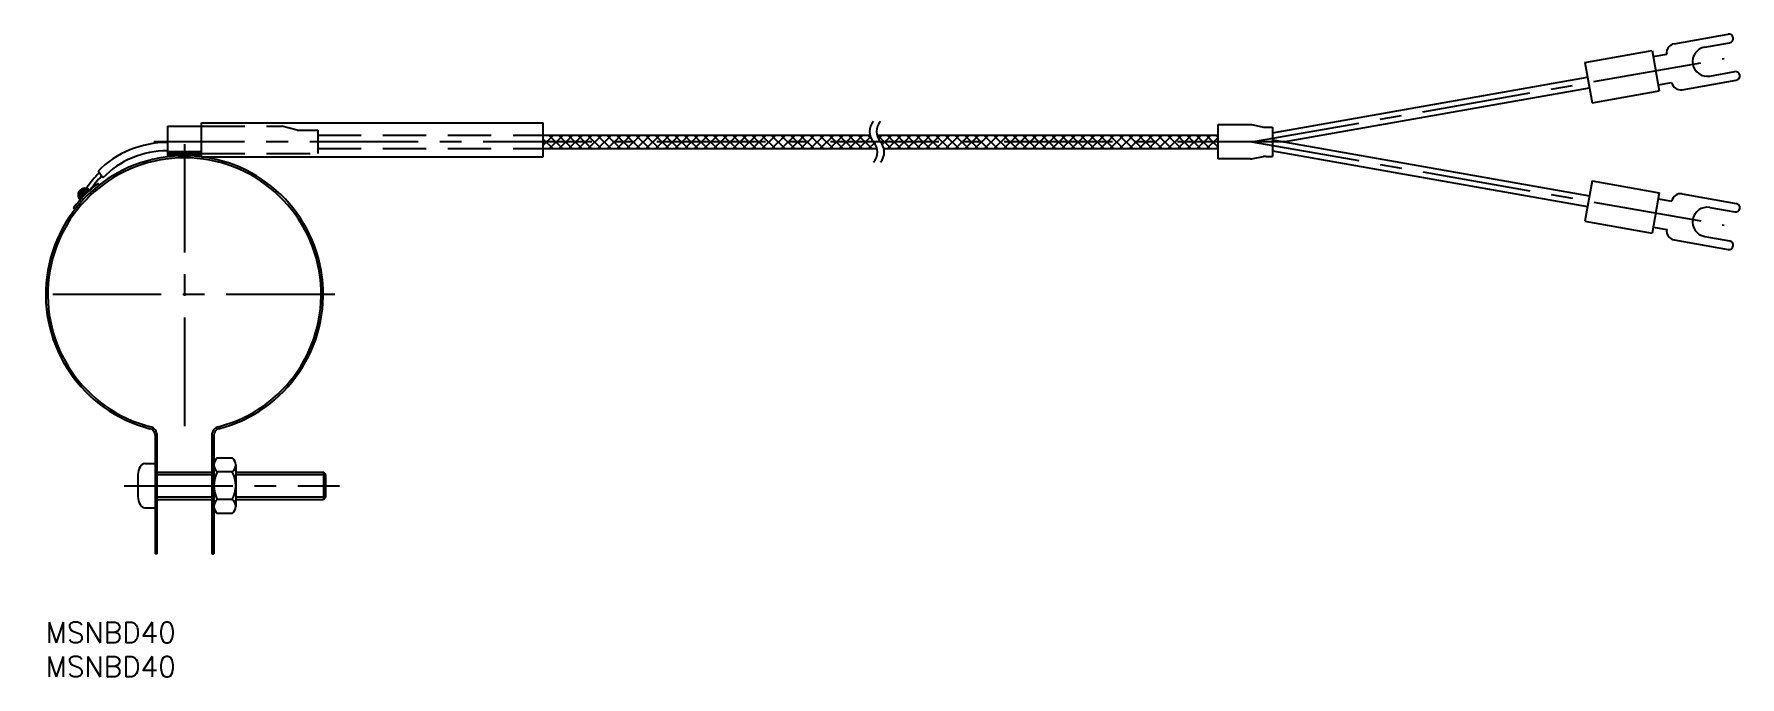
# Model space of a CAD drawing. Extents: x -2 to 248, y -8 to 86.
import ezdxf

# ---------------------------------------------------------------- set-up
doc = ezdxf.new("R2010")
doc.units = 0
doc.header["$LTSCALE"] = 0.5
doc.linetypes.add('CENTER', pattern=[50.8, 31.75, -6.35, 6.35, -6.35])
doc.linetypes.add('DASHED', pattern=[19.05, 12.7, -6.35])
for name, color, linetype in [('MSM_CENTER', 1, 'CENTER'), ('MSM_CONTINUOUS', 7, 'CONTINUOUS'), ('MSM_DASHED', 4, 'DASHED'), ('MSM_NARROW', 5, 'CONTINUOUS'), ('MSM_PART_NUMBER', 7, 'CONTINUOUS')]:
    doc.layers.add(name, color=color, linetype=linetype)
doc.styles.get("Standard").update_dxf_attribs({"font": 'txt.shx', "height": 3, "bigfont": 'bigfont.shx'})

# ---------------------------------------------------------------- blocks, each defined once
blk = doc.blocks.new('*U4')
at = {"layer": 'MSM_PART_NUMBER'}
blk.add_text('MSNBD40', height=3, dxfattribs=at).set_placement((0, -3))
blk = doc.blocks.new('*U5')
at = {"layer": 'MSM_PART_NUMBER'}
blk.add_text('MSNBD40', height=3, dxfattribs=at).set_placement((0, -8))

msp = doc.modelspace()

# ---------------------------------------------------------------- linework, layer by layer
at = {"layer": 'MSM_CENTER'}
for p, q in [((176.5, 70.35), (245.62, 82.54)), ((181.5, 70.35), (15.8, 70.35)), ((20.3, 70.01), (20.3, 26.01)), ((176.5, 70.35), (245.62, 58.16)), ((42.3, 48.01), (-1.7, 48.01)), ((11.5, 20), (43, 20))]:
    msp.add_line(p, q, dxfattribs=at)
at = {"layer": 'MSM_CONTINUOUS'}
for p, q in [((238.27, 84.72), (246.18, 86.12)), ((225.22, 81.99), (235.06, 83.73)), ((235.06, 83.73), (236.11, 77.82)), ((235.22, 82.84), (237.19, 83.19)), ((242.75, 84.22), (246.4, 84.86)), ((225.22, 81.99), (226.26, 76.08)), ((243.49, 79.98), (247.15, 80.63)), ((179.5, 71.69), (225.6, 79.82)), ((181.1, 70.35), (225.88, 78.25)), ((226.26, 76.08), (236.11, 77.82)), ((235.95, 78.7), (237.92, 79.05)), ((239.46, 77.98), (247.37, 79.37)), ((17.8, 72.65), (17.8, 68.15)), ((17.8, 72.65), (22.8, 72.65)), ((22.8, 68.15), (22.8, 73.15)), ((22.8, 73.15), (72.8, 73.15)), ((72.8, 68.15), (72.8, 73.15)), ((171.5, 72.85), (171.5, 67.85)), ((176.3, 72.85), (171.5, 72.85)), ((176.69, 72.82), (178.2, 72.52)), ((178.58, 72.48), (179.5, 72.48)), ((179.5, 72.48), (179.5, 68.22)), ((72.8, 71.35), (120.61, 71.35)), ((121.61, 71.35), (171.5, 71.35)), ((179.5, 70.64), (225.88, 62.46)), ((17.8, 68.95), (22.8, 68.95)), ((22.8, 68.15), (72.8, 68.15)), ((72.8, 69.35), (121.65, 69.35)), ((122.65, 69.35), (171.5, 69.35)), ((176.3, 67.85), (171.5, 67.85)), ((176.69, 67.89), (178.2, 68.18)), ((178.58, 68.22), (179.5, 68.22)), ((179.5, 69.01), (225.6, 60.88)), ((8.35, 65.08), (7.65, 66.07)), ((7.82, 64.02), (7.61, 64.23)), ((226.26, 64.62), (225.22, 58.72)), ((226.26, 64.62), (236.11, 62.89)), ((236.11, 62.89), (235.06, 56.98)), ((239.46, 62.73), (247.37, 61.33)), ((4.29, 60.48), (4.07, 60.7)), ((235.95, 62), (237.92, 61.65)), ((243.49, 60.72), (247.15, 60.08)), ((225.22, 58.72), (235.06, 56.98)), ((235.22, 57.87), (237.19, 57.52)), ((238.27, 55.98), (246.18, 54.59)), ((242.75, 56.49), (246.4, 55.84)), ((16, 27.38), (16, 10)), ((16.3, 10), (16.3, 27.38)), ((24.3, 27.38), (24.3, 10)), ((24.6, 27.38), (24.6, 10)), ((14.5, 23.25), (16, 23.25)), ((27.3, 24.05), (25.1, 24.05)), ((27.8, 23.04), (27.8, 16.96)), ((13.5, 21.63), (13.5, 18.38)), ((16.3, 22), (24.3, 22)), ((27.3, 22.02), (25.1, 22.02)), ((27.8, 22), (40.62, 22)), ((41, 21.62), (40.62, 22)), ((40.62, 22), (40.62, 18)), ((41, 18.38), (41, 21.62)), ((16.3, 18), (24.3, 18)), ((27.3, 17.97), (25.1, 17.97)), ((27.8, 18), (40.62, 18)), ((40.62, 18), (41, 18.38)), ((14.5, 16.75), (16, 16.75)), ((27.3, 15.95), (25.1, 15.95)), ((16.3, 10), (16, 10)), ((24.3, 10), (24.6, 10))]:
    msp.add_line(p, q, dxfattribs=at)
for centre, radius, start, end in [((246.29, 85.49), 0.638, 280, 100), ((238.5, 83.41), 1.33, 100, 189.785), ((243.12, 82.1), 2.15, 100, 280), ((247.26, 80), 0.638, 280, 100), ((239.23, 79.29), 1.33, 190.215, 280), ((176.3, 70.85), 2, 79.002, 90), ((178.58, 74.48), 2, 259.002, 270), ((17.8, 55.83), 14.42, 90, 134.7347), ((20.3, 48.01), 20.3, 284.4081, 255.5919), ((20.3, 48.01), 20, 284.4081, 255.5919), ((17.8, 55.83), 13.22, 90, 135.628), ((176.3, 69.85), 2, 270, 280.998), ((178.58, 66.22), 2, 90, 100.998), ((17.8, 55.83), 14.12, 134.9436, 146.8458), ((17.8, 55.83), 13.52, 135.3896, 146.1315), ((20.3, 48.01), 20.6, 128.0294, 141.9706), ((5.73, 62.57), 1, 43.6091, 226.3908), ((239.23, 61.42), 1.33, 80, 169.785), ((243.12, 58.61), 2.15, 80, 260), ((247.26, 60.71), 0.638, 260, 80), ((238.5, 57.29), 1.33, 170.215, 260), ((246.29, 55.22), 0.638, 260, 80), ((15, 27.38), 1, 0, 75.5919), ((15, 27.38), 1.3, 0, 75.5919), ((25.6, 27.38), 1.3, 104.4081, 180), ((25.6, 27.38), 1, 104.4081, 180), ((15.75, 21.65), 2.25, 150.2997, 180.7341), ((14.6, 22.35), 0.904, 96.1555, 152.43), ((25.87, 23.04), 1.28, 127.4343, 232.5656), ((26.52, 23.04), 1.28, 307.4344, 52.5657), ((28.95, 20), 4.35, 152.262, 207.7379), ((23.45, 20), 4.35, 332.2621, 27.7379), ((15.75, 18.35), 2.25, 179.2661, 209.7005), ((25.87, 16.96), 1.28, 127.4343, 232.5656), ((26.52, 16.96), 1.28, 307.4344, 52.5657), ((14.6, 17.65), 0.904, 207.5701, 263.8447)]:
    msp.add_arc(centre, radius, start, end, dxfattribs=at)
at = {"layer": 'MSM_DASHED'}
for p, q in [((22.8, 72.65), (34.56, 72.65)), ((36.8, 72.05), (34.56, 72.65)), ((36.8, 72.05), (39.8, 72.05)), ((39.8, 72.05), (39.8, 68.65)), ((39.8, 71.35), (72.8, 71.35)), ((22.8, 68.65), (39.8, 68.65)), ((39.8, 69.35), (72.8, 69.35))]:
    msp.add_line(p, q, dxfattribs=at)
at = {"layer": 'MSM_NARROW'}
for p, q in [((72.8, 69.84), (74.31, 71.35)), ((72.8, 71.25), (72.9, 71.35)), ((72.8, 70.75), (74.2, 69.35)), ((73.61, 71.35), (75.61, 69.35)), ((73.73, 69.35), (75.73, 71.35)), ((75.03, 71.35), (77.03, 69.35)), ((75.14, 69.35), (77.14, 71.35)), ((76.44, 71.35), (78.44, 69.35)), ((76.55, 69.35), (78.55, 71.35)), ((77.85, 71.35), (79.85, 69.35)), ((77.97, 69.35), (79.97, 71.35)), ((79.27, 71.35), (81.27, 69.35)), ((79.38, 69.35), (81.38, 71.35)), ((80.68, 71.35), (82.68, 69.35)), ((80.8, 69.35), (82.8, 71.35)), ((82.1, 71.35), (84.1, 69.35)), ((82.21, 69.35), (84.21, 71.35)), ((83.51, 71.35), (85.51, 69.35)), ((83.63, 69.35), (85.63, 71.35)), ((84.93, 71.35), (86.93, 69.35)), ((85.04, 69.35), (87.04, 71.35)), ((86.34, 71.35), (88.34, 69.35)), ((86.45, 69.35), (88.45, 71.35)), ((87.75, 71.35), (89.75, 69.35)), ((87.87, 69.35), (89.87, 71.35)), ((89.17, 71.35), (91.17, 69.35)), ((89.28, 69.35), (91.28, 71.35)), ((90.58, 71.35), (92.58, 69.35)), ((90.7, 69.35), (92.7, 71.35)), ((92, 71.35), (94, 69.35)), ((92.11, 69.35), (94.11, 71.35)), ((93.41, 71.35), (95.41, 69.35)), ((93.53, 69.35), (95.53, 71.35)), ((94.82, 71.35), (96.82, 69.35)), ((94.94, 69.35), (96.94, 71.35)), ((96.24, 71.35), (98.24, 69.35)), ((96.35, 69.35), (98.35, 71.35)), ((97.65, 71.35), (99.65, 69.35)), ((97.77, 69.35), (99.77, 71.35)), ((99.07, 71.35), (101.07, 69.35)), ((99.18, 69.35), (101.18, 71.35)), ((100.48, 71.35), (102.48, 69.35)), ((100.6, 69.35), (102.6, 71.35)), ((101.9, 71.35), (103.9, 69.35)), ((102.01, 69.35), (104.01, 71.35)), ((103.31, 71.35), (105.31, 69.35)), ((103.42, 69.35), (105.42, 71.35)), ((104.72, 71.35), (106.72, 69.35)), ((104.84, 69.35), (106.84, 71.35)), ((106.14, 71.35), (108.14, 69.35)), ((106.25, 69.35), (108.25, 71.35)), ((107.55, 71.35), (109.55, 69.35)), ((107.67, 69.35), (109.67, 71.35)), ((108.97, 71.35), (110.97, 69.35)), ((109.08, 69.35), (111.08, 71.35)), ((110.38, 71.35), (112.38, 69.35)), ((110.5, 69.35), (112.5, 71.35)), ((111.8, 71.35), (113.8, 69.35)), ((111.91, 69.35), (113.91, 71.35)), ((113.21, 71.35), (115.21, 69.35)), ((113.32, 69.35), (115.32, 71.35)), ((114.62, 71.35), (116.62, 69.35)), ((114.74, 69.35), (116.74, 71.35)), ((116.04, 71.35), (118.04, 69.35)), ((116.15, 69.35), (118.15, 71.35)), ((117.45, 71.35), (119.45, 69.35)), ((117.57, 69.35), (119.57, 71.35)), ((118.87, 71.35), (120.87, 69.35)), ((118.98, 69.35), (120.7, 71.07)), ((120.28, 71.35), (120.8, 70.83)), ((120.4, 69.35), (121.25, 70.21)), ((121.69, 71.35), (123.69, 69.35)), ((121.83, 70.78), (122.4, 71.35)), ((122.41, 69.96), (123.81, 71.35)), ((123.11, 71.35), (125.11, 69.35)), ((123.22, 69.35), (125.22, 71.35)), ((124.52, 71.35), (126.52, 69.35)), ((124.64, 69.35), (126.64, 71.35)), ((125.94, 71.35), (127.94, 69.35)), ((126.05, 69.35), (128.05, 71.35)), ((127.35, 71.35), (129.35, 69.35)), ((127.47, 69.35), (129.47, 71.35)), ((128.77, 71.35), (130.77, 69.35)), ((128.88, 69.35), (130.88, 71.35)), ((130.18, 71.35), (132.18, 69.35)), ((130.29, 69.35), (132.29, 71.35)), ((131.59, 71.35), (133.59, 69.35)), ((131.71, 69.35), (133.71, 71.35)), ((133.01, 71.35), (135.01, 69.35)), ((133.12, 69.35), (135.12, 71.35)), ((134.42, 71.35), (136.42, 69.35)), ((134.54, 69.35), (136.54, 71.35)), ((135.84, 71.35), (137.84, 69.35)), ((135.95, 69.35), (137.95, 71.35)), ((137.25, 71.35), (139.25, 69.35)), ((137.37, 69.35), (139.37, 71.35)), ((138.67, 71.35), (140.67, 69.35)), ((138.78, 69.35), (140.78, 71.35)), ((140.08, 71.35), (142.08, 69.35)), ((140.19, 69.35), (142.19, 71.35)), ((141.49, 71.35), (143.49, 69.35)), ((141.61, 69.35), (143.61, 71.35)), ((142.91, 71.35), (144.91, 69.35)), ((143.02, 69.35), (145.02, 71.35)), ((144.32, 71.35), (146.32, 69.35)), ((144.44, 69.35), (146.44, 71.35)), ((145.74, 71.35), (147.74, 69.35)), ((145.85, 69.35), (147.85, 71.35)), ((147.15, 71.35), (149.15, 69.35)), ((147.27, 69.35), (149.27, 71.35)), ((148.56, 71.35), (150.56, 69.35)), ((148.68, 69.35), (150.68, 71.35)), ((149.98, 71.35), (151.98, 69.35)), ((150.09, 69.35), (152.09, 71.35)), ((151.39, 71.35), (153.39, 69.35)), ((151.51, 69.35), (153.51, 71.35)), ((152.81, 71.35), (154.81, 69.35)), ((152.92, 69.35), (154.92, 71.35)), ((154.22, 71.35), (156.22, 69.35)), ((154.34, 69.35), (156.34, 71.35)), ((155.64, 71.35), (157.64, 69.35)), ((155.75, 69.35), (157.75, 71.35)), ((157.05, 71.35), (159.05, 69.35)), ((157.16, 69.35), (159.16, 71.35)), ((158.46, 71.35), (160.46, 69.35)), ((158.58, 69.35), (160.58, 71.35)), ((159.88, 71.35), (161.88, 69.35)), ((159.99, 69.35), (161.99, 71.35)), ((161.29, 71.35), (163.29, 69.35)), ((161.41, 69.35), (163.41, 71.35)), ((162.71, 71.35), (164.71, 69.35)), ((162.82, 69.35), (164.82, 71.35)), ((164.12, 71.35), (166.12, 69.35)), ((164.24, 69.35), (166.24, 71.35)), ((165.54, 71.35), (167.54, 69.35)), ((165.65, 69.35), (167.65, 71.35)), ((166.95, 71.35), (168.95, 69.35)), ((167.06, 69.35), (169.06, 71.35)), ((168.36, 71.35), (170.36, 69.35)), ((168.48, 69.35), (170.48, 71.35)), ((169.78, 71.35), (171.5, 69.63)), ((169.89, 69.35), (171.5, 70.96)), ((171.19, 71.35), (171.5, 71.05)), ((17.8, 68.27), (18.49, 68.95)), ((17.8, 68.41), (18.35, 68.95)), ((17.8, 68.55), (18.2, 68.95)), ((17.8, 68.69), (18.06, 68.95)), ((17.8, 68.83), (17.92, 68.95)), ((17.83, 68.15), (18.63, 68.95)), ((17.99, 68.18), (18.77, 68.95)), ((18.16, 68.2), (18.91, 68.95)), ((18.32, 68.22), (19.05, 68.95)), ((18.49, 68.24), (19.19, 68.95)), ((18.63, 68.25), (19.34, 68.95)), ((18.79, 68.26), (19.48, 68.95)), ((18.94, 68.28), (19.62, 68.95)), ((19.1, 68.29), (19.76, 68.95)), ((19.25, 68.3), (19.9, 68.95)), ((19.4, 68.31), (20.04, 68.95)), ((19.54, 68.31), (20.18, 68.95)), ((19.69, 68.32), (20.33, 68.95)), ((19.84, 68.32), (20.47, 68.95)), ((19.98, 68.33), (20.61, 68.95)), ((20.13, 68.33), (20.75, 68.95)), ((20.27, 68.33), (20.89, 68.95)), ((20.41, 68.33), (21.03, 68.95)), ((20.55, 68.33), (21.17, 68.95)), ((20.69, 68.32), (21.32, 68.95)), ((20.83, 68.32), (21.46, 68.95)), ((20.96, 68.32), (21.6, 68.95)), ((21.1, 68.31), (21.74, 68.95)), ((21.23, 68.3), (21.88, 68.95)), ((21.37, 68.3), (22.02, 68.95)), ((21.5, 68.29), (22.16, 68.95)), ((21.63, 68.28), (22.31, 68.95)), ((21.76, 68.27), (22.45, 68.95)), ((21.89, 68.26), (22.59, 68.95)), ((22.02, 68.25), (22.73, 68.95)), ((22.15, 68.23), (22.8, 68.88)), ((22.28, 68.22), (22.8, 68.74)), ((22.41, 68.2), (22.8, 68.6)), ((22.53, 68.19), (22.8, 68.46)), ((22.66, 68.17), (22.8, 68.32)), ((22.78, 68.15), (22.8, 68.17)), ((171.31, 69.35), (171.5, 69.54)), ((4.73, 62.57), (5.87, 63.56)), ((4.74, 62.72), (5.73, 63.57)), ((4.74, 62.45), (6, 63.54)), ((4.76, 62.33), (6.11, 63.5)), ((4.78, 62.88), (5.56, 63.56)), ((4.79, 62.23), (6.2, 63.46)), ((4.84, 62.13), (6.29, 63.4)), ((4.89, 63.1), (5.33, 63.49)), ((4.89, 62.04), (6.38, 63.34)), ((4.94, 61.96), (6.45, 63.27)), ((5.01, 61.89), (5.37, 62.2)), ((16.3, 21.62), (24.3, 21.62)), ((27.8, 21.62), (41, 21.62)), ((16.3, 18.38), (24.3, 18.38)), ((27.8, 18.38), (41, 18.38))]:
    msp.add_line(p, q, dxfattribs=at)
for centre, start, end in [((122.81, 71.85), 138.19, 221.81), ((123.81, 71.85), 138.19, 221.81), ((119.45, 68.85), 318.19, 41.81), ((120.45, 68.85), 318.19, 41.81)]:
    msp.add_arc(centre, 2.25, start, end, dxfattribs=at)

# ---------------------------------------------------------------- block references
at = {"layer": 'MSM_CONTINUOUS'}
for name in ['*U4', '*U5']:
    msp.add_blockref(name, (0, 0), dxfattribs=at)

doc.saveas('drawing.dxf')
